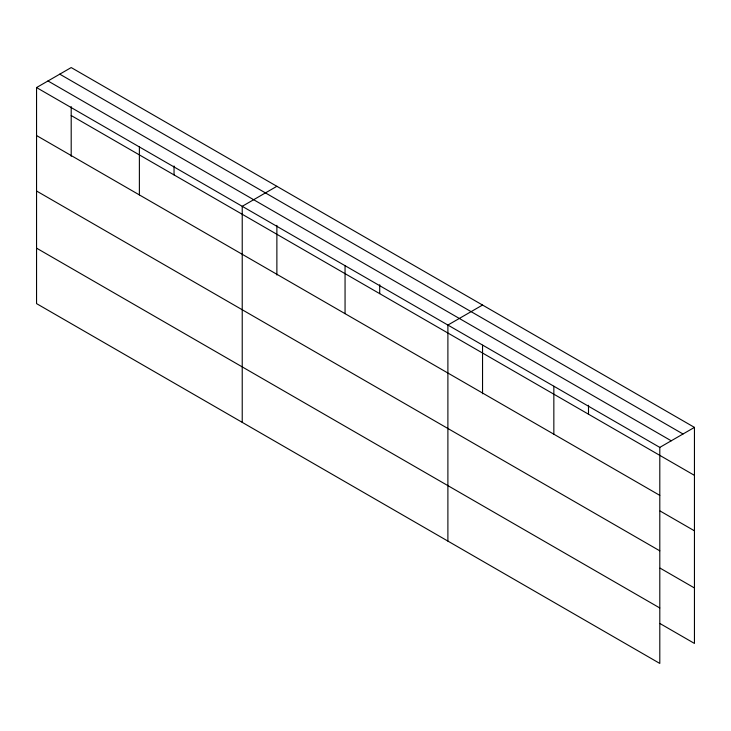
<?xml version="1.0" encoding="UTF-8"?>
<svg xmlns="http://www.w3.org/2000/svg" width="731" height="731" viewBox="0 0 731 731"><rect width="100%" height="100%" fill="white"/><g stroke="black" fill="none" stroke-linecap="round" stroke-linejoin="round"><path stroke-width="1.1" d="M71.199 156.288L71.199 106.616M276.875 275.03L276.875 225.358M482.542 393.771L482.542 345.215M659.801 550.836L659.801 447.399L36.55 87.565L36.55 303.612L659.801 663.437L659.801 550.836L36.55 191.01M660.111 623.607L694.45 643.435L694.45 427.388L71.199 67.563L36.55 87.565M276.875 186.304L242.226 206.316L242.226 422.354M482.542 305.046L447.893 325.057L447.893 541.095M659.801 447.399L694.45 427.388M59.768 74.16L683.019 433.995M47.981 80.967L671.232 440.793M71.199 115.535L694.45 475.369M36.55 135.546L659.801 495.371M660.111 511.006L694.45 530.825M660.111 568.142L694.45 587.971M36.55 248.147L659.801 607.973M588.501 405.266L588.501 414.194M553.842 386.224L553.842 434.205M379.709 284.724L379.709 293.652M345.059 265.682L345.059 313.663M174.042 165.983L174.042 174.91M139.383 146.94L139.383 194.921"/></g></svg>
